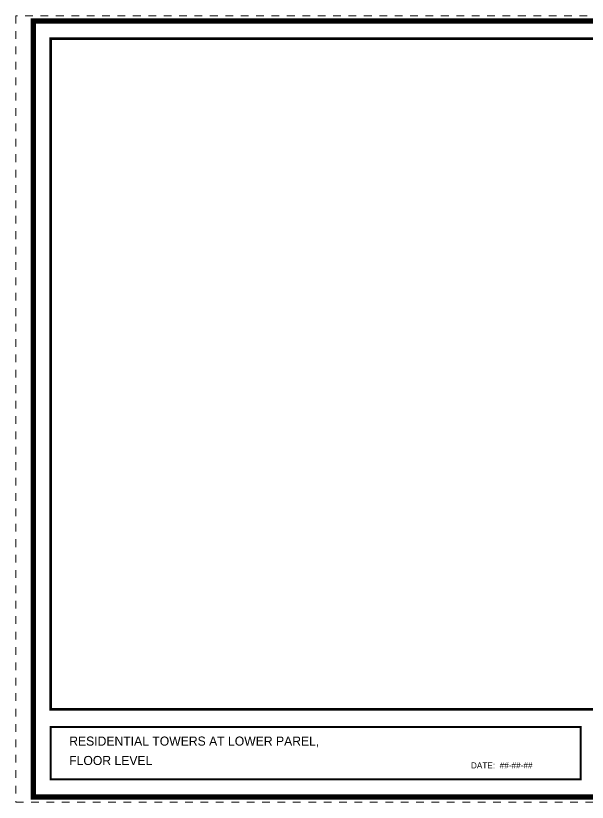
# Paper-space layout 'Presentation A3' of a CAD drawing. Header units: inches. Extents: x 0 to 16.1, y 0 to 10.3.
# Drawn here: x 0.04 to 7.46, y 0.04 to 10.25 of the extents above; entities that cross this region are included whole.
import ezdxf
from ezdxf.enums import TextEntityAlignment as Align

# ---------------------------------------------------------------- set-up
doc = ezdxf.new("R2010")
doc.units = ezdxf.units.IN
doc.linetypes.add('DASHDOT', pattern=[1, 0.5, -0.25, 0, -0.25])
doc.layers.add('G-ANNO-REFR', color=253, linetype='DASHDOT', lineweight=5, plot=False)
for name, color, linetype, lineweight in [('G-ANNO-TEXT-BOLD', 1, 'Continuous', 15), ('G-ANNO-TTLB', 7, 'Continuous', 50), ('G-PAPR-GRAY-DARK', 251, 'Continuous', 100)]:
    doc.layers.add(name, color=color, linetype=linetype, lineweight=lineweight)
doc.styles.add('BG', font='bgothl.ttf')

# ---------------------------------------------------------------- blocks, each defined once
blk = doc.blocks.new('Presentation A3')
at = {"layer": 'G-ANNO-REFR'}
blk.add_lwpolyline([(1, 1), (407.98, 1), (407.98, 260.47), (1, 260.47)], close=True, dxfattribs=at)
at = {"layer": 'G-PAPR-GRAY-DARK'}
for points, const_width in [([(6.77, 2.77), (402.21, 2.77), (402.21, 258.7), (6.77, 258.7)], 1.73), ([(12.54, 252.93), (396.44, 252.93), (396.44, 31.62), (12.54, 31.62)], 0.866), ([(12.54, 8.54), (187.37, 8.54), (187.37, 25.85), (12.54, 25.85)], 0.649)]:
    blk.add_lwpolyline(points, close=True, dxfattribs=dict(at, const_width=const_width))
at = {"layer": 'G-ANNO-TEXT-BOLD', "style": 'BG'}
for tag, p in [('PRESENTATION_TITLE', (18.65, 22.67)), ('SHEET_TITLE', (197.8, 22.67)), ('PRESENTATION_LEVEL', (18.65, 16.27)), ('SCALE', (197.8, 16.27))]:
    blk.add_attdef(tag, text='', height=3, dxfattribs=at).set_placement(p, align=Align.TOP_LEFT)
blk.add_attdef('PRESENTATION_DATE', text='', height=2.02, dxfattribs=at).set_placement((161.3, 13.15), align=Align.MIDDLE)

psp = doc.layouts.new('Presentation A3')

# ---------------------------------------------------------------- block references
at = {"layer": 'G-ANNO-TTLB'}
ref = psp.add_blockref('Presentation A3', (0, 0), dxfattribs=dict(at, xscale=0.03937007874015748, yscale=0.03937007874015748, zscale=0.03937007874015748))
ref.add_attrib('PRESENTATION_TITLE', 'RESIDENTIAL TOWERS AT LOWER PAREL,', dxfattribs={"layer": 'G-ANNO-TEXT-BOLD', "height": 0.11811, "style": 'BG'}).set_placement((0.734, 0.893), align=Align.TOP_LEFT)
ref.add_attrib('PRESENTATION_DATE', 'DATE:  ##-##-##', dxfattribs={"layer": 'G-ANNO-TEXT-BOLD', "height": 0.07972, "style": 'BG'}).set_placement((6.351, 0.518), align=Align.MIDDLE)
ref.add_attrib('PRESENTATION_LEVEL', 'FLOOR LEVEL', dxfattribs={"layer": 'G-ANNO-TEXT-BOLD', "height": 0.11811, "style": 'BG'}).set_placement((0.734, 0.641), align=Align.TOP_LEFT)

doc.saveas('drawing.dxf')
